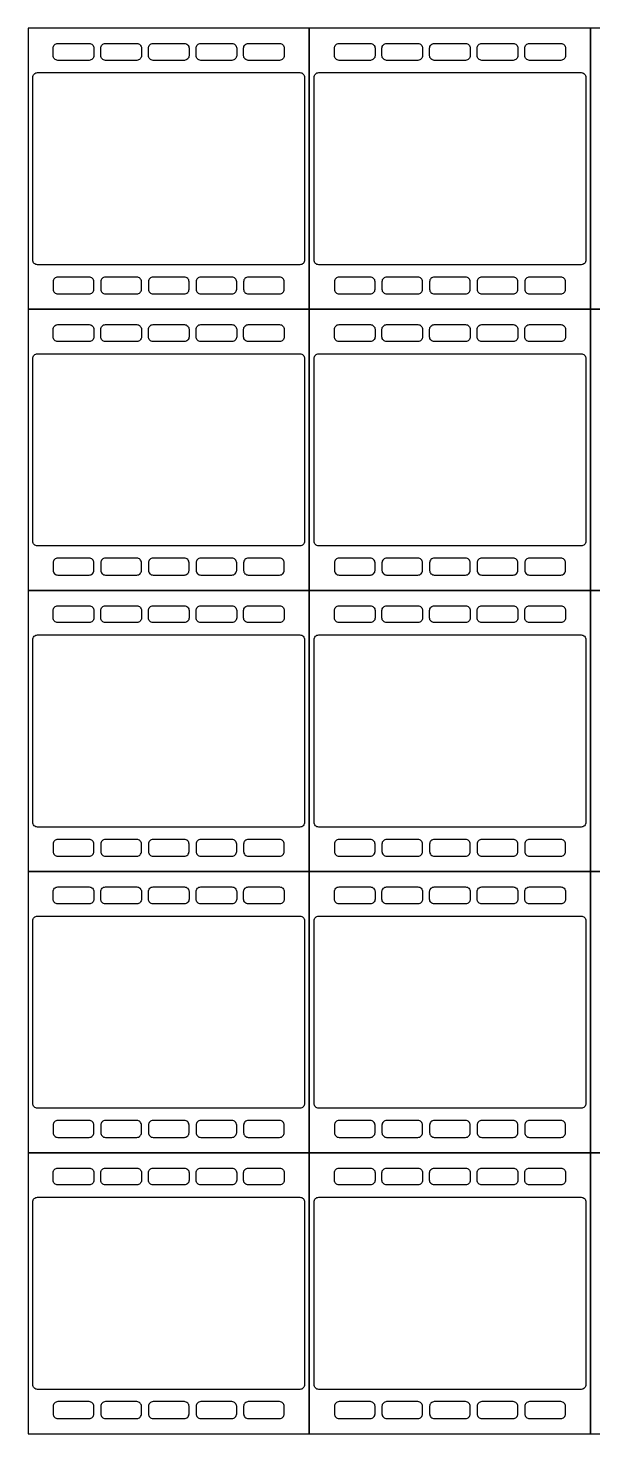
# Model space of a CAD drawing. Header units: inches. Extents: x 0 to 150, y 0 to 150.
# Drawn here: x 0 to 60.2, y 0 to 150 of the extents above; entities that cross this region are included whole.
import ezdxf

# ---------------------------------------------------------------- set-up
doc = ezdxf.new("R2010")
doc.units = ezdxf.units.IN
doc.header["$MEASUREMENT"] = 0
doc.layers.add('glassOutline', color=7, linetype='Continuous')
doc.layers.add('TC-etch-lines-chemical', color=1, linetype='Continuous')

msp = doc.modelspace()

# ---------------------------------------------------------------- linework, layer by layer
at = {"layer": 'glassOutline'}
for points in [[(0, 120), (30, 120), (30, 150), (0, 150)], [(30, 120), (60, 120), (60, 150), (30, 150)], [(60, 120), (90, 120), (90, 150), (60, 150)], [(0, 90), (30, 90), (30, 120), (0, 120)], [(30, 90), (60, 90), (60, 120), (30, 120)], [(60, 90), (90, 90), (90, 120), (60, 120)], [(0, 60), (30, 60), (30, 90), (0, 90)], [(30, 60), (60, 60), (60, 90), (30, 90)], [(60, 60), (90, 60), (90, 90), (60, 90)], [(0, 30), (30, 30), (30, 60), (0, 60)], [(30, 30), (60, 30), (60, 60), (30, 60)], [(60, 30), (90, 30), (90, 60), (60, 60)], [(0, 0), (30, 0), (30, 30), (0, 30)], [(30, 0), (60, 0), (60, 30), (30, 30)], [(60, 0), (90, 0), (90, 30), (60, 30)]]:
    msp.add_lwpolyline(points, close=True, dxfattribs=at)
at = {"layer": 'TC-etch-lines-chemical'}
for points in [[(3.17, 148.36), (6.51, 148.36, -0.414214), (7.01, 147.86), (7.01, 147.06, -0.414214), (6.51, 146.56), (3.17, 146.56, -0.414214), (2.67, 147.06), (2.67, 147.86, -0.414214)], [(8.25, 148.36), (11.59, 148.36, -0.414214), (12.09, 147.86), (12.09, 147.06, -0.414214), (11.59, 146.56), (8.25, 146.56, -0.414214), (7.75, 147.06), (7.75, 147.86, -0.414214)], [(13.33, 148.36), (16.67, 148.36, -0.414214), (17.17, 147.86), (17.17, 147.06, -0.414214), (16.67, 146.56), (13.33, 146.56, -0.414214), (12.83, 147.06), (12.83, 147.86, -0.414214)], [(18.41, 148.36), (21.75, 148.36, -0.414214), (22.25, 147.86), (22.25, 147.06, -0.414214), (21.75, 146.56), (18.41, 146.56, -0.414214), (17.91, 147.06), (17.91, 147.86, -0.414214)], [(23.49, 148.36), (26.83, 148.36, -0.414214), (27.33, 147.86), (27.33, 147.06, -0.414214), (26.83, 146.56), (23.49, 146.56, -0.414214), (22.99, 147.06), (22.99, 147.86, -0.414214)], [(33.17, 148.36), (36.51, 148.36, -0.414214), (37.01, 147.86), (37.01, 147.06, -0.414214), (36.51, 146.56), (33.17, 146.56, -0.414214), (32.67, 147.06), (32.67, 147.86, -0.414214)], [(38.25, 148.36), (41.59, 148.36, -0.414214), (42.09, 147.86), (42.09, 147.06, -0.414214), (41.59, 146.56), (38.25, 146.56, -0.414214), (37.75, 147.06), (37.75, 147.86, -0.414214)], [(43.33, 148.36), (46.67, 148.36, -0.414214), (47.17, 147.86), (47.17, 147.06, -0.414214), (46.67, 146.56), (43.33, 146.56, -0.414214), (42.83, 147.06), (42.83, 147.86, -0.414214)], [(48.41, 148.36), (51.75, 148.36, -0.414214), (52.25, 147.86), (52.25, 147.06, -0.414214), (51.75, 146.56), (48.41, 146.56, -0.414214), (47.91, 147.06), (47.91, 147.86, -0.414214)], [(53.49, 148.36), (56.83, 148.36, -0.414214), (57.33, 147.86), (57.33, 147.06, -0.414214), (56.83, 146.56), (53.49, 146.56, -0.414214), (52.99, 147.06), (52.99, 147.86, -0.414214)], [(1, 145.25), (29, 145.25, -0.414214), (29.5, 144.75), (29.5, 125.25, -0.414214), (29, 124.75), (1, 124.75, -0.414214), (0.5, 125.25), (0.5, 144.75, -0.414214)], [(31, 145.25), (59, 145.25, -0.414214), (59.5, 144.75), (59.5, 125.25, -0.414214), (59, 124.75), (31, 124.75, -0.414214), (30.5, 125.25), (30.5, 144.75, -0.414214)], [(3.17, 121.64), (6.51, 121.64, 0.414214), (7.01, 122.14), (7.01, 122.94, 0.414214), (6.51, 123.44), (3.17, 123.44, 0.414214), (2.67, 122.94), (2.67, 122.14, 0.414214)], [(8.25, 121.64), (11.59, 121.64, 0.414214), (12.09, 122.14), (12.09, 122.94, 0.414214), (11.59, 123.44), (8.25, 123.44, 0.414214), (7.75, 122.94), (7.75, 122.14, 0.414214)], [(13.33, 121.64), (16.67, 121.64, 0.414214), (17.17, 122.14), (17.17, 122.94, 0.414214), (16.67, 123.44), (13.33, 123.44, 0.414214), (12.83, 122.94), (12.83, 122.14, 0.414214)], [(18.41, 121.64), (21.75, 121.64, 0.414214), (22.25, 122.14), (22.25, 122.94, 0.414214), (21.75, 123.44), (18.41, 123.44, 0.414214), (17.91, 122.94), (17.91, 122.14, 0.414214)], [(23.49, 121.64), (26.83, 121.64, 0.414214), (27.33, 122.14), (27.33, 122.94, 0.414214), (26.83, 123.44), (23.49, 123.44, 0.414214), (22.99, 122.94), (22.99, 122.14, 0.414214)], [(33.17, 121.64), (36.51, 121.64, 0.414214), (37.01, 122.14), (37.01, 122.94, 0.414214), (36.51, 123.44), (33.17, 123.44, 0.414214), (32.67, 122.94), (32.67, 122.14, 0.414214)], [(38.25, 121.64), (41.59, 121.64, 0.414214), (42.09, 122.14), (42.09, 122.94, 0.414214), (41.59, 123.44), (38.25, 123.44, 0.414214), (37.75, 122.94), (37.75, 122.14, 0.414214)], [(43.33, 121.64), (46.67, 121.64, 0.414214), (47.17, 122.14), (47.17, 122.94, 0.414214), (46.67, 123.44), (43.33, 123.44, 0.414214), (42.83, 122.94), (42.83, 122.14, 0.414214)], [(48.41, 121.64), (51.75, 121.64, 0.414214), (52.25, 122.14), (52.25, 122.94, 0.414214), (51.75, 123.44), (48.41, 123.44, 0.414214), (47.91, 122.94), (47.91, 122.14, 0.414214)], [(53.49, 121.64), (56.83, 121.64, 0.414214), (57.33, 122.14), (57.33, 122.94, 0.414214), (56.83, 123.44), (53.49, 123.44, 0.414214), (52.99, 122.94), (52.99, 122.14, 0.414214)], [(3.17, 118.36), (6.51, 118.36, -0.414214), (7.01, 117.86), (7.01, 117.06, -0.414214), (6.51, 116.56), (3.17, 116.56, -0.414214), (2.67, 117.06), (2.67, 117.86, -0.414214)], [(8.25, 118.36), (11.59, 118.36, -0.414214), (12.09, 117.86), (12.09, 117.06, -0.414214), (11.59, 116.56), (8.25, 116.56, -0.414214), (7.75, 117.06), (7.75, 117.86, -0.414214)], [(13.33, 118.36), (16.67, 118.36, -0.414214), (17.17, 117.86), (17.17, 117.06, -0.414214), (16.67, 116.56), (13.33, 116.56, -0.414214), (12.83, 117.06), (12.83, 117.86, -0.414214)], [(18.41, 118.36), (21.75, 118.36, -0.414214), (22.25, 117.86), (22.25, 117.06, -0.414214), (21.75, 116.56), (18.41, 116.56, -0.414214), (17.91, 117.06), (17.91, 117.86, -0.414214)], [(23.49, 118.36), (26.83, 118.36, -0.414214), (27.33, 117.86), (27.33, 117.06, -0.414214), (26.83, 116.56), (23.49, 116.56, -0.414214), (22.99, 117.06), (22.99, 117.86, -0.414214)], [(33.17, 118.36), (36.51, 118.36, -0.414214), (37.01, 117.86), (37.01, 117.06, -0.414214), (36.51, 116.56), (33.17, 116.56, -0.414214), (32.67, 117.06), (32.67, 117.86, -0.414214)], [(38.25, 118.36), (41.59, 118.36, -0.414214), (42.09, 117.86), (42.09, 117.06, -0.414214), (41.59, 116.56), (38.25, 116.56, -0.414214), (37.75, 117.06), (37.75, 117.86, -0.414214)], [(43.33, 118.36), (46.67, 118.36, -0.414214), (47.17, 117.86), (47.17, 117.06, -0.414214), (46.67, 116.56), (43.33, 116.56, -0.414214), (42.83, 117.06), (42.83, 117.86, -0.414214)], [(48.41, 118.36), (51.75, 118.36, -0.414214), (52.25, 117.86), (52.25, 117.06, -0.414214), (51.75, 116.56), (48.41, 116.56, -0.414214), (47.91, 117.06), (47.91, 117.86, -0.414214)], [(53.49, 118.36), (56.83, 118.36, -0.414214), (57.33, 117.86), (57.33, 117.06, -0.414214), (56.83, 116.56), (53.49, 116.56, -0.414214), (52.99, 117.06), (52.99, 117.86, -0.414214)], [(1, 115.25), (29, 115.25, -0.414214), (29.5, 114.75), (29.5, 95.25, -0.414214), (29, 94.75), (1, 94.75, -0.414214), (0.5, 95.25), (0.5, 114.75, -0.414214)], [(31, 115.25), (59, 115.25, -0.414214), (59.5, 114.75), (59.5, 95.25, -0.414214), (59, 94.75), (31, 94.75, -0.414214), (30.5, 95.25), (30.5, 114.75, -0.414214)], [(3.17, 91.64), (6.51, 91.64, 0.414214), (7.01, 92.14), (7.01, 92.94, 0.414214), (6.51, 93.44), (3.17, 93.44, 0.414214), (2.67, 92.94), (2.67, 92.14, 0.414214)], [(8.25, 91.64), (11.59, 91.64, 0.414214), (12.09, 92.14), (12.09, 92.94, 0.414214), (11.59, 93.44), (8.25, 93.44, 0.414214), (7.75, 92.94), (7.75, 92.14, 0.414214)], [(13.33, 91.64), (16.67, 91.64, 0.414214), (17.17, 92.14), (17.17, 92.94, 0.414214), (16.67, 93.44), (13.33, 93.44, 0.414214), (12.83, 92.94), (12.83, 92.14, 0.414214)], [(18.41, 91.64), (21.75, 91.64, 0.414214), (22.25, 92.14), (22.25, 92.94, 0.414214), (21.75, 93.44), (18.41, 93.44, 0.414214), (17.91, 92.94), (17.91, 92.14, 0.414214)], [(23.49, 91.64), (26.83, 91.64, 0.414214), (27.33, 92.14), (27.33, 92.94, 0.414214), (26.83, 93.44), (23.49, 93.44, 0.414214), (22.99, 92.94), (22.99, 92.14, 0.414214)], [(33.17, 91.64), (36.51, 91.64, 0.414214), (37.01, 92.14), (37.01, 92.94, 0.414214), (36.51, 93.44), (33.17, 93.44, 0.414214), (32.67, 92.94), (32.67, 92.14, 0.414214)], [(38.25, 91.64), (41.59, 91.64, 0.414214), (42.09, 92.14), (42.09, 92.94, 0.414214), (41.59, 93.44), (38.25, 93.44, 0.414214), (37.75, 92.94), (37.75, 92.14, 0.414214)], [(43.33, 91.64), (46.67, 91.64, 0.414214), (47.17, 92.14), (47.17, 92.94, 0.414214), (46.67, 93.44), (43.33, 93.44, 0.414214), (42.83, 92.94), (42.83, 92.14, 0.414214)], [(48.41, 91.64), (51.75, 91.64, 0.414214), (52.25, 92.14), (52.25, 92.94, 0.414214), (51.75, 93.44), (48.41, 93.44, 0.414214), (47.91, 92.94), (47.91, 92.14, 0.414214)], [(53.49, 91.64), (56.83, 91.64, 0.414214), (57.33, 92.14), (57.33, 92.94, 0.414214), (56.83, 93.44), (53.49, 93.44, 0.414214), (52.99, 92.94), (52.99, 92.14, 0.414214)], [(3.17, 88.36), (6.51, 88.36, -0.414214), (7.01, 87.86), (7.01, 87.06, -0.414214), (6.51, 86.56), (3.17, 86.56, -0.414214), (2.67, 87.06), (2.67, 87.86, -0.414214)], [(8.25, 88.36), (11.59, 88.36, -0.414214), (12.09, 87.86), (12.09, 87.06, -0.414214), (11.59, 86.56), (8.25, 86.56, -0.414214), (7.75, 87.06), (7.75, 87.86, -0.414214)], [(13.33, 88.36), (16.67, 88.36, -0.414214), (17.17, 87.86), (17.17, 87.06, -0.414214), (16.67, 86.56), (13.33, 86.56, -0.414214), (12.83, 87.06), (12.83, 87.86, -0.414214)], [(18.41, 88.36), (21.75, 88.36, -0.414214), (22.25, 87.86), (22.25, 87.06, -0.414214), (21.75, 86.56), (18.41, 86.56, -0.414214), (17.91, 87.06), (17.91, 87.86, -0.414214)], [(23.49, 88.36), (26.83, 88.36, -0.414214), (27.33, 87.86), (27.33, 87.06, -0.414214), (26.83, 86.56), (23.49, 86.56, -0.414214), (22.99, 87.06), (22.99, 87.86, -0.414214)], [(33.17, 88.36), (36.51, 88.36, -0.414214), (37.01, 87.86), (37.01, 87.06, -0.414214), (36.51, 86.56), (33.17, 86.56, -0.414214), (32.67, 87.06), (32.67, 87.86, -0.414214)], [(38.25, 88.36), (41.59, 88.36, -0.414214), (42.09, 87.86), (42.09, 87.06, -0.414214), (41.59, 86.56), (38.25, 86.56, -0.414214), (37.75, 87.06), (37.75, 87.86, -0.414214)], [(43.33, 88.36), (46.67, 88.36, -0.414214), (47.17, 87.86), (47.17, 87.06, -0.414214), (46.67, 86.56), (43.33, 86.56, -0.414214), (42.83, 87.06), (42.83, 87.86, -0.414214)], [(48.41, 88.36), (51.75, 88.36, -0.414214), (52.25, 87.86), (52.25, 87.06, -0.414214), (51.75, 86.56), (48.41, 86.56, -0.414214), (47.91, 87.06), (47.91, 87.86, -0.414214)], [(53.49, 88.36), (56.83, 88.36, -0.414214), (57.33, 87.86), (57.33, 87.06, -0.414214), (56.83, 86.56), (53.49, 86.56, -0.414214), (52.99, 87.06), (52.99, 87.86, -0.414214)], [(1, 85.25), (29, 85.25, -0.414214), (29.5, 84.75), (29.5, 65.25, -0.414214), (29, 64.75), (1, 64.75, -0.414214), (0.5, 65.25), (0.5, 84.75, -0.414214)], [(31, 85.25), (59, 85.25, -0.414214), (59.5, 84.75), (59.5, 65.25, -0.414214), (59, 64.75), (31, 64.75, -0.414214), (30.5, 65.25), (30.5, 84.75, -0.414214)], [(3.17, 61.64), (6.51, 61.64, 0.414214), (7.01, 62.14), (7.01, 62.94, 0.414214), (6.51, 63.44), (3.17, 63.44, 0.414214), (2.67, 62.94), (2.67, 62.14, 0.414214)], [(8.25, 61.64), (11.59, 61.64, 0.414214), (12.09, 62.14), (12.09, 62.94, 0.414214), (11.59, 63.44), (8.25, 63.44, 0.414214), (7.75, 62.94), (7.75, 62.14, 0.414214)], [(13.33, 61.64), (16.67, 61.64, 0.414214), (17.17, 62.14), (17.17, 62.94, 0.414214), (16.67, 63.44), (13.33, 63.44, 0.414214), (12.83, 62.94), (12.83, 62.14, 0.414214)], [(18.41, 61.64), (21.75, 61.64, 0.414214), (22.25, 62.14), (22.25, 62.94, 0.414214), (21.75, 63.44), (18.41, 63.44, 0.414214), (17.91, 62.94), (17.91, 62.14, 0.414214)], [(23.49, 61.64), (26.83, 61.64, 0.414214), (27.33, 62.14), (27.33, 62.94, 0.414214), (26.83, 63.44), (23.49, 63.44, 0.414214), (22.99, 62.94), (22.99, 62.14, 0.414214)], [(33.17, 61.64), (36.51, 61.64, 0.414214), (37.01, 62.14), (37.01, 62.94, 0.414214), (36.51, 63.44), (33.17, 63.44, 0.414214), (32.67, 62.94), (32.67, 62.14, 0.414214)], [(38.25, 61.64), (41.59, 61.64, 0.414214), (42.09, 62.14), (42.09, 62.94, 0.414214), (41.59, 63.44), (38.25, 63.44, 0.414214), (37.75, 62.94), (37.75, 62.14, 0.414214)], [(43.33, 61.64), (46.67, 61.64, 0.414214), (47.17, 62.14), (47.17, 62.94, 0.414214), (46.67, 63.44), (43.33, 63.44, 0.414214), (42.83, 62.94), (42.83, 62.14, 0.414214)], [(48.41, 61.64), (51.75, 61.64, 0.414214), (52.25, 62.14), (52.25, 62.94, 0.414214), (51.75, 63.44), (48.41, 63.44, 0.414214), (47.91, 62.94), (47.91, 62.14, 0.414214)], [(53.49, 61.64), (56.83, 61.64, 0.414214), (57.33, 62.14), (57.33, 62.94, 0.414214), (56.83, 63.44), (53.49, 63.44, 0.414214), (52.99, 62.94), (52.99, 62.14, 0.414214)], [(3.17, 58.36), (6.51, 58.36, -0.414214), (7.01, 57.86), (7.01, 57.06, -0.414214), (6.51, 56.56), (3.17, 56.56, -0.414214), (2.67, 57.06), (2.67, 57.86, -0.414214)], [(8.25, 58.36), (11.59, 58.36, -0.414214), (12.09, 57.86), (12.09, 57.06, -0.414214), (11.59, 56.56), (8.25, 56.56, -0.414214), (7.75, 57.06), (7.75, 57.86, -0.414214)], [(13.33, 58.36), (16.67, 58.36, -0.414214), (17.17, 57.86), (17.17, 57.06, -0.414214), (16.67, 56.56), (13.33, 56.56, -0.414214), (12.83, 57.06), (12.83, 57.86, -0.414214)], [(18.41, 58.36), (21.75, 58.36, -0.414214), (22.25, 57.86), (22.25, 57.06, -0.414214), (21.75, 56.56), (18.41, 56.56, -0.414214), (17.91, 57.06), (17.91, 57.86, -0.414214)], [(23.49, 58.36), (26.83, 58.36, -0.414214), (27.33, 57.86), (27.33, 57.06, -0.414214), (26.83, 56.56), (23.49, 56.56, -0.414214), (22.99, 57.06), (22.99, 57.86, -0.414214)], [(33.17, 58.36), (36.51, 58.36, -0.414214), (37.01, 57.86), (37.01, 57.06, -0.414214), (36.51, 56.56), (33.17, 56.56, -0.414214), (32.67, 57.06), (32.67, 57.86, -0.414214)], [(38.25, 58.36), (41.59, 58.36, -0.414214), (42.09, 57.86), (42.09, 57.06, -0.414214), (41.59, 56.56), (38.25, 56.56, -0.414214), (37.75, 57.06), (37.75, 57.86, -0.414214)], [(43.33, 58.36), (46.67, 58.36, -0.414214), (47.17, 57.86), (47.17, 57.06, -0.414214), (46.67, 56.56), (43.33, 56.56, -0.414214), (42.83, 57.06), (42.83, 57.86, -0.414214)], [(48.41, 58.36), (51.75, 58.36, -0.414214), (52.25, 57.86), (52.25, 57.06, -0.414214), (51.75, 56.56), (48.41, 56.56, -0.414214), (47.91, 57.06), (47.91, 57.86, -0.414214)], [(53.49, 58.36), (56.83, 58.36, -0.414214), (57.33, 57.86), (57.33, 57.06, -0.414214), (56.83, 56.56), (53.49, 56.56, -0.414214), (52.99, 57.06), (52.99, 57.86, -0.414214)], [(1, 55.25), (29, 55.25, -0.414214), (29.5, 54.75), (29.5, 35.25, -0.414214), (29, 34.75), (1, 34.75, -0.414214), (0.5, 35.25), (0.5, 54.75, -0.414214)], [(31, 55.25), (59, 55.25, -0.414214), (59.5, 54.75), (59.5, 35.25, -0.414214), (59, 34.75), (31, 34.75, -0.414214), (30.5, 35.25), (30.5, 54.75, -0.414214)], [(3.17, 31.64), (6.51, 31.64, 0.414214), (7.01, 32.14), (7.01, 32.94, 0.414214), (6.51, 33.44), (3.17, 33.44, 0.414214), (2.67, 32.94), (2.67, 32.14, 0.414214)], [(8.25, 31.64), (11.59, 31.64, 0.414214), (12.09, 32.14), (12.09, 32.94, 0.414214), (11.59, 33.44), (8.25, 33.44, 0.414214), (7.75, 32.94), (7.75, 32.14, 0.414214)], [(13.33, 31.64), (16.67, 31.64, 0.414214), (17.17, 32.14), (17.17, 32.94, 0.414214), (16.67, 33.44), (13.33, 33.44, 0.414214), (12.83, 32.94), (12.83, 32.14, 0.414214)], [(18.41, 31.64), (21.75, 31.64, 0.414214), (22.25, 32.14), (22.25, 32.94, 0.414214), (21.75, 33.44), (18.41, 33.44, 0.414214), (17.91, 32.94), (17.91, 32.14, 0.414214)], [(23.49, 31.64), (26.83, 31.64, 0.414214), (27.33, 32.14), (27.33, 32.94, 0.414214), (26.83, 33.44), (23.49, 33.44, 0.414214), (22.99, 32.94), (22.99, 32.14, 0.414214)], [(33.17, 31.64), (36.51, 31.64, 0.414214), (37.01, 32.14), (37.01, 32.94, 0.414214), (36.51, 33.44), (33.17, 33.44, 0.414214), (32.67, 32.94), (32.67, 32.14, 0.414214)], [(38.25, 31.64), (41.59, 31.64, 0.414214), (42.09, 32.14), (42.09, 32.94, 0.414214), (41.59, 33.44), (38.25, 33.44, 0.414214), (37.75, 32.94), (37.75, 32.14, 0.414214)], [(43.33, 31.64), (46.67, 31.64, 0.414214), (47.17, 32.14), (47.17, 32.94, 0.414214), (46.67, 33.44), (43.33, 33.44, 0.414214), (42.83, 32.94), (42.83, 32.14, 0.414214)], [(48.41, 31.64), (51.75, 31.64, 0.414214), (52.25, 32.14), (52.25, 32.94, 0.414214), (51.75, 33.44), (48.41, 33.44, 0.414214), (47.91, 32.94), (47.91, 32.14, 0.414214)], [(53.49, 31.64), (56.83, 31.64, 0.414214), (57.33, 32.14), (57.33, 32.94, 0.414214), (56.83, 33.44), (53.49, 33.44, 0.414214), (52.99, 32.94), (52.99, 32.14, 0.414214)], [(3.17, 28.36), (6.51, 28.36, -0.414214), (7.01, 27.86), (7.01, 27.06, -0.414214), (6.51, 26.56), (3.17, 26.56, -0.414214), (2.67, 27.06), (2.67, 27.86, -0.414214)], [(8.25, 28.36), (11.59, 28.36, -0.414214), (12.09, 27.86), (12.09, 27.06, -0.414214), (11.59, 26.56), (8.25, 26.56, -0.414214), (7.75, 27.06), (7.75, 27.86, -0.414214)], [(13.33, 28.36), (16.67, 28.36, -0.414214), (17.17, 27.86), (17.17, 27.06, -0.414214), (16.67, 26.56), (13.33, 26.56, -0.414214), (12.83, 27.06), (12.83, 27.86, -0.414214)], [(18.41, 28.36), (21.75, 28.36, -0.414214), (22.25, 27.86), (22.25, 27.06, -0.414214), (21.75, 26.56), (18.41, 26.56, -0.414214), (17.91, 27.06), (17.91, 27.86, -0.414214)], [(23.49, 28.36), (26.83, 28.36, -0.414214), (27.33, 27.86), (27.33, 27.06, -0.414214), (26.83, 26.56), (23.49, 26.56, -0.414214), (22.99, 27.06), (22.99, 27.86, -0.414214)], [(33.17, 28.36), (36.51, 28.36, -0.414214), (37.01, 27.86), (37.01, 27.06, -0.414214), (36.51, 26.56), (33.17, 26.56, -0.414214), (32.67, 27.06), (32.67, 27.86, -0.414214)], [(38.25, 28.36), (41.59, 28.36, -0.414214), (42.09, 27.86), (42.09, 27.06, -0.414214), (41.59, 26.56), (38.25, 26.56, -0.414214), (37.75, 27.06), (37.75, 27.86, -0.414214)], [(43.33, 28.36), (46.67, 28.36, -0.414214), (47.17, 27.86), (47.17, 27.06, -0.414214), (46.67, 26.56), (43.33, 26.56, -0.414214), (42.83, 27.06), (42.83, 27.86, -0.414214)], [(48.41, 28.36), (51.75, 28.36, -0.414214), (52.25, 27.86), (52.25, 27.06, -0.414214), (51.75, 26.56), (48.41, 26.56, -0.414214), (47.91, 27.06), (47.91, 27.86, -0.414214)], [(53.49, 28.36), (56.83, 28.36, -0.414214), (57.33, 27.86), (57.33, 27.06, -0.414214), (56.83, 26.56), (53.49, 26.56, -0.414214), (52.99, 27.06), (52.99, 27.86, -0.414214)], [(1, 25.25), (29, 25.25, -0.414214), (29.5, 24.75), (29.5, 5.25, -0.414214), (29, 4.75), (1, 4.75, -0.414214), (0.5, 5.25), (0.5, 24.75, -0.414214)], [(31, 25.25), (59, 25.25, -0.414214), (59.5, 24.75), (59.5, 5.25, -0.414214), (59, 4.75), (31, 4.75, -0.414214), (30.5, 5.25), (30.5, 24.75, -0.414214)], [(3.17, 1.64), (6.51, 1.64, 0.414214), (7.01, 2.14), (7.01, 2.94, 0.414214), (6.51, 3.44), (3.17, 3.44, 0.414214), (2.67, 2.94), (2.67, 2.14, 0.414214)], [(8.25, 1.64), (11.59, 1.64, 0.414214), (12.09, 2.14), (12.09, 2.94, 0.414214), (11.59, 3.44), (8.25, 3.44, 0.414214), (7.75, 2.94), (7.75, 2.14, 0.414214)], [(13.33, 1.64), (16.67, 1.64, 0.414214), (17.17, 2.14), (17.17, 2.94, 0.414214), (16.67, 3.44), (13.33, 3.44, 0.414214), (12.83, 2.94), (12.83, 2.14, 0.414214)], [(18.41, 1.64), (21.75, 1.64, 0.414214), (22.25, 2.14), (22.25, 2.94, 0.414214), (21.75, 3.44), (18.41, 3.44, 0.414214), (17.91, 2.94), (17.91, 2.14, 0.414214)], [(23.49, 1.64), (26.83, 1.64, 0.414214), (27.33, 2.14), (27.33, 2.94, 0.414214), (26.83, 3.44), (23.49, 3.44, 0.414214), (22.99, 2.94), (22.99, 2.14, 0.414214)], [(33.17, 1.64), (36.51, 1.64, 0.414214), (37.01, 2.14), (37.01, 2.94, 0.414214), (36.51, 3.44), (33.17, 3.44, 0.414214), (32.67, 2.94), (32.67, 2.14, 0.414214)], [(38.25, 1.64), (41.59, 1.64, 0.414214), (42.09, 2.14), (42.09, 2.94, 0.414214), (41.59, 3.44), (38.25, 3.44, 0.414214), (37.75, 2.94), (37.75, 2.14, 0.414214)], [(43.33, 1.64), (46.67, 1.64, 0.414214), (47.17, 2.14), (47.17, 2.94, 0.414214), (46.67, 3.44), (43.33, 3.44, 0.414214), (42.83, 2.94), (42.83, 2.14, 0.414214)], [(48.41, 1.64), (51.75, 1.64, 0.414214), (52.25, 2.14), (52.25, 2.94, 0.414214), (51.75, 3.44), (48.41, 3.44, 0.414214), (47.91, 2.94), (47.91, 2.14, 0.414214)], [(53.49, 1.64), (56.83, 1.64, 0.414214), (57.33, 2.14), (57.33, 2.94, 0.414214), (56.83, 3.44), (53.49, 3.44, 0.414214), (52.99, 2.94), (52.99, 2.14, 0.414214)]]:
    msp.add_lwpolyline(points, format="xyb", close=True, dxfattribs=at)

doc.saveas('drawing.dxf')
